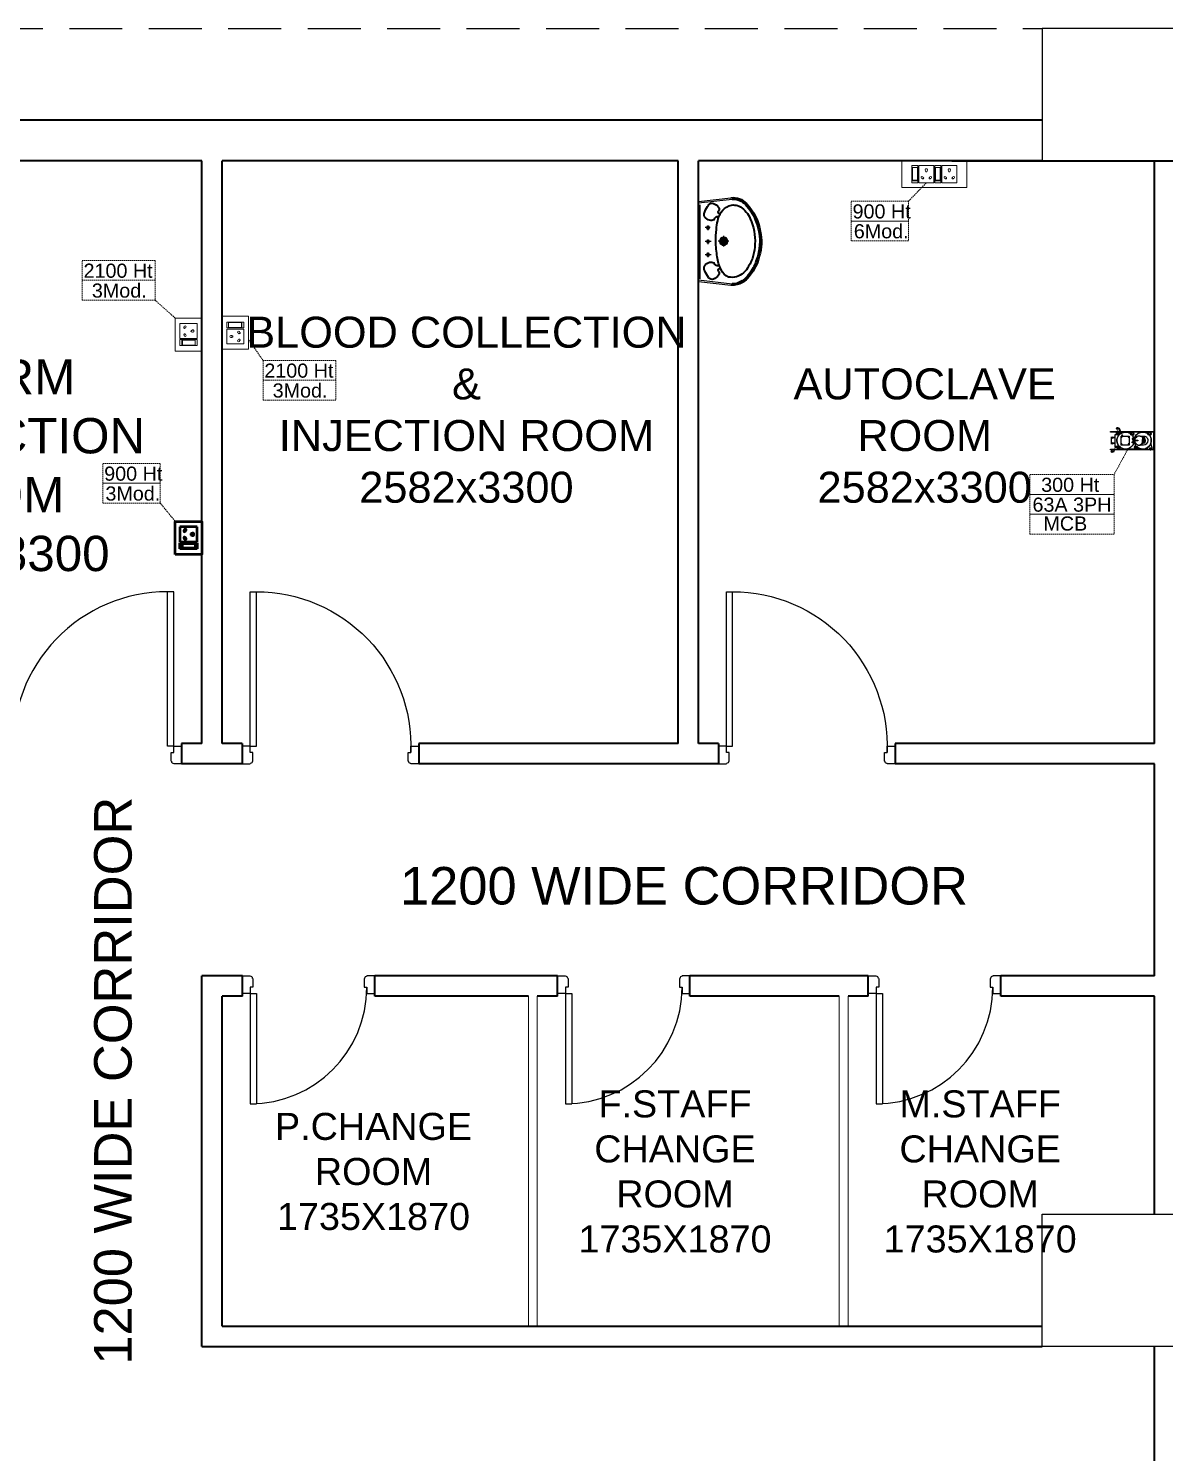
# Model space of a CAD drawing. Extents: x 3505867 to 3988380, y -625948 to -590408.
# Drawn here: x 3619326 to 3625760, y -603838 to -595773 of the extents above; entities that cross this region are included whole.
import ezdxf
from ezdxf.enums import TextEntityAlignment as Align

# ---------------------------------------------------------------- set-up
doc = ezdxf.new("R2010")
doc.units = 0
doc.header["$LTSCALE"] = 6
doc.header["$MEASUREMENT"] = 0
for name, pattern in [('1', [0]), ('DASHED2', [0.375, 0.25, -0.125]), ('HIDDEN', [0.375, 0.25, -0.125])]:
    doc.linetypes.add(name, pattern=pattern)
doc.layers.get('0').update_dxf_attribs({"linetype": 'CONTINUOUS'})
doc.layers.add('CFT_LOOPING', color=7, linetype='1', lineweight=0, true_color=0xd6d600)
for name, color, linetype in [('Chajja', 7, 'CONTINUOUS'), ('COL', 5, 'CONTINUOUS'), ('DIM', 7, 'CONTINUOUS'), ('DOOR', 44, 'CONTINUOUS'), ('TEXT', 5, 'CONTINUOUS')]:
    doc.layers.add(name, color=color, linetype=linetype)
for name, color, linetype, lineweight in [('ELE 63A 3PH INDUSTRIAL SOCKET', 1, 'CONTINUOUS', 20), ('ELE-1 NO 6-16A RAW POWER SOCKET', 1, 'CONTINUOUS', 0), ('ELE-2NOS OF 6-16 RAW POWER SOCKET', 1, 'CONTINUOUS', 20), ('P-Wall', 36, 'CONTINUOUS', 35), ('WALL', 10, 'CONTINUOUS', 35)]:
    doc.layers.add(name, color=color, linetype=linetype, lineweight=lineweight)
doc.layers.add('ELE-6A AC SOCKET', color=7, linetype='CONTINUOUS', true_color=0x00ceb6)
doc.styles.add('ARIAL', font='')
doc.styles.get("Standard").update_dxf_attribs({"font": 'SIMPLEX'})
doc.styles.get('ARIAL').set_extended_font_data('Arial')

# ---------------------------------------------------------------- blocks, each defined once
blk = doc.blocks.new('A$C19B8274B')
at = {"layer": 'DOOR'}
for p, q in [((-45, 925), (-80, 925)), ((-80, 50), (-80, 925)), ((-45, 50), (-45, 925)), ((-45, 50), (-80, 50)), ((-955, -50), (-955, -47.5)), ((-940, -35), (-942.5, -35)), ((-60, -35), (-57.5, -35)), ((-45, -50), (-45, -47.5))]:
    blk.add_line(p, q, dxfattribs=at)
for points in [[(-940, 15), (-955, 15), (-955, 50), (-1000, 50), (-1000, -50), (-955, -50)], [(-940, -35), (-940, 15)], [(-60, 15), (-45, 15), (-45, 50), (0, 50), (0, -50), (-45, -50)], [(-60, -35), (-60, 15)]]:
    blk.add_lwpolyline(points, dxfattribs=at)
at = {"layer": 'DOOR', "color": 145}
blk.add_arc((-80, 50), 875, 90, 182.29244, dxfattribs=at)
at = {"layer": 'DOOR'}
for centre, start, end in [((-955, -35), 270, 0), ((-45, -35), 180, 270)]:
    blk.add_arc(centre, 12.5, start, end, dxfattribs=at)
blk = doc.blocks.new('750')
at = {"layer": 'DOOR'}
for p, q in [((-50, 705), (-47.5, 705)), ((-35, 690), (-35, 692.5)), ((-50, 45), (-47.5, 45)), ((-35, 60), (-35, 57.5)), ((50, 45), (50, 80)), ((50, 80), (675, 80)), ((50, 45), (675, 45)), ((675, 45), (675, 80))]:
    blk.add_line(p, q, dxfattribs=at)
for points in [[(15, 690), (15, 705), (50, 705), (50, 750), (-50, 750), (-50, 705)], [(-35, 690), (15, 690)], [(15, 60), (15, 45), (50, 45), (50, 0), (-50, 0), (-50, 45)], [(-35, 60), (15, 60)]]:
    blk.add_lwpolyline(points, dxfattribs=at)
for centre, start, end in [((-35, 705), 180, 270), ((-35, 45), 90, 180)]:
    blk.add_arc(centre, 12.5, start, end, dxfattribs=at)
at = {"layer": 'DOOR', "color": 145}
blk.add_arc((15, 45), 660, 0, 90, dxfattribs=at)
blk = doc.blocks.new('u46')
at = {"color": 8, "lineweight": 25}
for p, q in [((-10.2, 228.4), (174.5, 249.1)), ((-10.2, 220.4), (181.2, 241.9)), ((-0.6, -208.9), (0.6, 208.9)), ((56.5, 80.8), (29.2, 80.8)), ((44.2, 92.9), (44.2, 66.7)), ((61.7, 1.6), (29.2, 1.6)), ((44.2, 13.7), (44.2, -12.6)), ((163.2, 3), (101.8, 3)), ((133.1, -27.2), (133.1, 33.1)), ((61.7, -73.2), (29.2, -73.2)), ((44.2, -61.1), (44.2, -87.4)), ((-10.2, -216.1), (181.2, -237.6)), ((-10.2, -224.1), (174.5, -244.8))]:
    blk.add_line(p, q, dxfattribs=at)
at = {"color": 8, "extrusion": (0, 0, -1)}
for centre, major_axis, start_param, end_param in [((187.7, 150.5), (0, 99.5), -0.132539, 0.848731), ((185.8, 147.6), (0.1, 94.4), -0.049658, 0.838116), ((56, 154.5), (0, 34), 4.33982, 5.202657), ((144.8, 128.2), (1.1, 126.1), -1.238036, -0.892193), ((65.8, 198.9), (0, 20.7), -1.101507, 0.481509), ((57.5, 163.3), (-0.3, 56.9), 0.324902, 0.965135), ((208, 103.4), (0, 109.8), -1.431017, -0.436146), ((110.3, 167.2), (-6.08, 6.08), 4.867594, 6.265028), ((110.5, 165), (5.47, 5.47), 2.097053, 3.541809), ((90.3, 184.5), (0, 17.9), 0.880684, 2.260744), ((189.6, 137.7), (0, 70.9), -0.405199, 0.56573), ((153.9, 79), (-0.2, 139.7), 0.557563, 1.193786), ((57.3, 20.1), (0, 275.4), 0.806541, 1.180915), ((49.5, 13.5), (-0.1, 293.9), 0.809856, 1.41441), ((64.6, 170.4), (0.3, 49.2), 3.359735, 4.09512), ((44.2, 80.8), (0.02, 6.43), 3.139035, 9.42222), ((62.5, 153), (0, 31.9), 2.620328, 3.422401), ((104.1, 117.8), (-0.2, 26.8), -1.278641, -0.487266), ((96.3, 135.9), (0, 7.39), -0.727724, 1.373337), ((387.1, 47.9), (-0.3, 296.4), -1.495794, -1.328336), ((13.1, 6.8), (0, 297.5), 1.141495, 1.637774), ((35, 2.5), (0, 302.7), 1.155365, 1.952189), ((44.2, 1.6), (0.08, 6.43), 3.12883, 9.412015), ((820.2, -1), (0.1, 732.1), -1.56667, -1.474079), ((888.1, 36.7), (0.8, 800.7), 4.558159, 4.668067), ((133.1, 3), (0, 21.6), 3.141254, 9.424439), ((133.1, 3), (-0.1, 15.5), 3.145308, 9.428493), ((133.1, 3), (0, 10.9), 3.142047372431534, 9.42523267961112), ((72.5, -1.7), (-0.1, 274.2), 1.346594, 1.865175), ((44.2, -73.2), (0.02, 6.43), 3.139035, 9.42222), ((62.5, -10.9), (0, 247.5), 1.579809, 2.112792), ((56, -148.1), (0, 34), 4.222121, 5.084958), ((64.6, -163.9), (0.1, 49.2), -0.960797, -0.225412), ((62.5, -146.6), (-0.1, 31.9), -0.276767, 0.525307), ((104.1, -111.4), (0.2, 26.8), 3.628858, 4.420234), ((96.6, -128.2), (-0.03, 8.55), 1.455188, 3.796569), ((263.1, -73.7), (0.1, 166.8), 4.181112, 4.641559), ((110.3, -160.8), (-6.08, 6.08), 4.730546, 6.12798), ((111.3, -159.3), (6.17, 6.17), 4.354779, 6.027124), ((192.6, -126.1), (0, 80.1), 3.554495, 4.299548), ((163.1, -79.8), (0.2, 126), 2.054055, 2.802751), ((56.1, -13.3), (0.2, 287), 1.808981, 2.322804), ((124.5, -51.6), (-0.2, 200.3), 1.868215, 2.281789), ((144.8, -121.8), (-0.3, 126.1), 4.027191, 4.373034), ((65.8, -192.5), (0, 20.7), 2.661884, 4.2449), ((57.5, -156.9), (0.3, 56.9), 2.176458, 2.816691), ((90.3, -178.1), (0, 17.9), 0.880848, 2.260908), ((181.2, -107), (0, 94.7), 2.890537, 3.362984), ((184.7, -162.2), (-0.1, 83.2), 2.850118, 3.264751), ((188.2, -159.7), (0, 78.1), 2.562376, 3.231693), ((187.2, -138.1), (-0.1, 106), 2.310552, 2.942572), ((171.7, -117.2), (-0.1, 123.1), 2.127435, 2.640092)]:
    blk.add_ellipse(centre, major_axis=major_axis, ratio=1, start_param=start_param, end_param=end_param, dxfattribs=at)
blk = doc.blocks.new('CIVIL IVF')
at = {"layer": 'Chajja', "color": 8, "linetype": 'HIDDEN', "ltscale": 200}
blk.add_line((-22265, 18165.2), (-16305, 18165.2), dxfattribs=at)
at = {"layer": 'COL', "color": 8}
for points in [[(-16305, 17415.2), (-15555, 17415.2), (-15555, 18165.2), (-16305, 18165.2)], [(-16305, 10700.2), (-16305, 11450.2), (-15555, 11450.2), (-15555, 10700.2)]]:
    blk.add_lwpolyline(points, close=True, dxfattribs=at)
at = {"layer": 'P-Wall', "color": 8, "lineweight": 0}
for p, q in [((-19215, 12685.2), (-19215, 10815.2)), ((-19165, 12685.2), (-19165, 10815.2)), ((-17455, 12685.2), (-17455, 10815.2)), ((-17405, 12685.2), (-17405, 10815.2))]:
    blk.add_line(p, q, dxfattribs=at)
at = {"layer": 'WALL', "color": 8, "linetype": 'ByBlock'}
for p, q in [((-16305, 17645.2), (-22265, 17645.2)), ((-21065, 17415.2), (-23430, 17415.2)), ((-21065, 14115.2), (-21065, 17415.2)), ((-20950, 14115.2), (-20950, 17415.2)), ((-18367.5, 17415.2), (-20950, 17415.2)), ((-18367.5, 14115.2), (-18367.5, 17415.2)), ((-16305, 17415.2), (-18252.5, 17415.2)), ((-18252.5, 14115.2), (-18252.5, 17415.2)), ((-15670, 15800.2), (-15670, 17415.2)), ((-15670, 14115.2), (-15670, 15800.2)), ((-21065, 14115.2), (-21179.1, 14115.2)), ((-21179.1, 14115.2), (-21179.1, 14000.2)), ((-21065, 14115.2), (-21179.1, 14115.2)), ((-20835.9, 14115.2), (-20950, 14115.2)), ((-20835.9, 14115.2), (-20835.9, 14000.2)), ((-18367.5, 14115.2), (-19835.9, 14115.2)), ((-19835.9, 14115.2), (-19835.9, 14000.2)), ((-18138.4, 14115.2), (-18252.5, 14115.2)), ((-18138.4, 14115.2), (-18138.4, 14000.2)), ((-15670, 14115.2), (-17138.4, 14115.2)), ((-17138.4, 14115.2), (-17138.4, 14000.2)), ((-20835.9, 14000.2), (-21179.1, 14000.2)), ((-18138.4, 14000.2), (-19835.9, 14000.2)), ((-15670, 14000.2), (-17138.4, 14000.2)), ((-15670, 12800.2), (-15670, 14000.2)), ((-21065, 10700.2), (-21065, 12800.2)), ((-20835, 12800.2), (-21065, 12800.2)), ((-20835, 12685.2), (-20835, 12800.2)), ((-19050, 12800.2), (-20085, 12800.2)), ((-20085, 12685.2), (-20085, 12800.2)), ((-19050, 12685.2), (-19050, 12800.2)), ((-17290, 12800.2), (-18300, 12800.2)), ((-18300, 12685.2), (-18300, 12800.2)), ((-17290, 12685.2), (-17290, 12800.2)), ((-15670, 12800.2), (-16540, 12800.2)), ((-16540, 12685.2), (-16540, 12800.2)), ((-20950, 10815.2), (-20950, 12685.2)), ((-20835, 12685.2), (-20950, 12685.2)), ((-19215, 12685.2), (-20085, 12685.2)), ((-19050, 12685.2), (-19165, 12685.2)), ((-17455, 12685.2), (-18300, 12685.2)), ((-17290, 12685.2), (-17405, 12685.2)), ((-15670, 12685.2), (-16540, 12685.2)), ((-15670, 11450.2), (-15670, 12685.2)), ((-20950, 10815.2), (-16305, 10815.2)), ((-21065, 10700.2), (-16305, 10700.2)), ((-15670, 9925.2), (-15670, 10700.2))]:
    blk.add_line(p, q, dxfattribs=at)
at = {"layer": 'WALL', "color": 8, "lineweight": 0}
blk.add_line((-15670, 15800.2), (-15670, 15800.2), dxfattribs=at)
at = {"layer": 'WALL', "color": 8, "linetype": 'ByBlock'}
blk.add_lwpolyline([(-16817.6, 17415.2), (-13102.8, 17415.2)], dxfattribs=at)
at = {"layer": 'DOOR', "color": 8, "linetype": 'Continuous'}
blk.add_blockref('A$C19B8274B', (-21179.1, 14050.2), dxfattribs=at)
at = {"layer": 'DOOR', "color": 8, "linetype": 'Continuous', "xscale": -1}
for p in [(-20835.9, 14050.2), (-18138.4, 14050.2)]:
    blk.add_blockref('A$C19B8274B', p, dxfattribs=at)
at = {"layer": 'DOOR', "color": 8, "rotation": 270}
for p in [(-20835, 12750.2), (-19050, 12750.2), (-17290, 12750.2)]:
    blk.add_blockref('750', p, dxfattribs=at)
at = {"layer": 'WALL', "color": 8, "linetype": 'ByBlock'}
blk.add_blockref('u46', (-18242.3, 16957), dxfattribs=at)
at = {"layer": 'DIM', "color": 8, "style": 'ARIAL'}
blk.add_text('1200 WIDE CORRIDOR', height=212.5, rotation=90, dxfattribs=at).set_placement((-21398.3, 12206), align=Align.BOTTOM_CENTER)
blk.add_text('1200 WIDE CORRIDOR', height=212.5, dxfattribs=at).set_placement((-18334, 13140), align=Align.BOTTOM_CENTER)
at = {"layer": 'DIM', "color": 8, "attachment_point": 5, "style": 'ARIAL'}
for s, insert, char_height, width in [('BLOOD COLLECTION \\P&\\PINJECTION ROOM\\P2582x3300', (-19566, 16004.8), 175.567, 2637.717), ('SPERM COLLECTION ROOM 2365x3300', (-22278.3, 15690.7), 200, 1980.803), ('\\PAUTOCLAVE\\PROOM\\P2582x3300', (-16970.9, 16004.8), 175.57, 1589.812), ('F.STAFF\\PCHANGE\\PROOM\\P1735X1870', (-18384.9, 11691), 153, 1198.956), ('M.STAFF\\PCHANGE\\PROOM\\P1735X1870', (-16656.7, 11691), 153, 1198.956), ('P.CHANGE\\PROOM\\P1735X1870', (-20092.3, 11691), 153, 1198.956)]:
    blk.add_mtext(s, dxfattribs=dict(at, insert=insert, char_height=char_height, width=width))
blk = doc.blocks.new('4SWUEH')
at = {"layer": 'ELE-1 NO 6-16A RAW POWER SOCKET', "color": 30, "lineweight": 50}
for p, q in [((-155, -26.5), (-121.2, -26.5)), ((-155, -123.5), (-155, -26.5)), ((-155, -123.5), (-155, -26.5)), ((-152.2, -37), (-124, -37)), ((-152.2, -113), (-152.2, -37)), ((-152.2, -40.4), (-124, -40.4)), ((-124, -37), (-124, -113)), ((-121.2, -26.5), (-121.2, -123.5)), ((-115.5, -26.5), (-115.5, -123.5)), ((-30.5, -26.5), (-115.5, -26.5)), ((-30.5, -123.5), (-30.5, -26.5)), ((-155, -123.5), (-121.2, -123.5)), ((-121.2, -123.5), (-155, -123.5)), ((-124, -113), (-152.2, -113)), ((-115.5, -123.5), (-30.5, -123.5))]:
    blk.add_line(p, q, dxfattribs=at)
blk.add_lwpolyline([(-187.5, 0), (0, 0), (0, -150), (-187.5, -150)], close=True, dxfattribs=at)
for centre, radius, start, end in [((-97.3, -56.1), 5.7, 87.48997, 354.73109), ((-92.8, -52.1), 4.6, 284.90486, 157.31619), ((-53.3, -52.1), 4.6, 22.68381, 255.09514), ((-48.8, -56.1), 5.7, 185.26891, 92.51003), ((-73, -99), 6.62, 127.15837, 52.84163), ((-73, -92.3), 4.22, 341.40312, 198.59688)]:
    blk.add_arc(centre, radius, start, end, dxfattribs=at)
blk = doc.blocks.new('EQ2WE')
at = {"layer": 'ELE-6A AC SOCKET', "lineweight": 0}
for p, q in [((-99, 170), (-215, 170)), ((-215, 170), (-215, 36)), ((-99, 36), (-99, 170)), ((-91, 36), (-91, 170)), ((-91, 170), (-45, 170)), ((-45, 170), (-91, 170)), ((-87, 51), (-87, 155)), ((-87, 155), (-48, 155)), ((-48, 155), (-48, 51)), ((-45, 170), (-45, 36)), ((-45, 170), (-45, 36)), ((-215, 36), (-99, 36)), ((-45, 36), (-91, 36)), ((-48, 55), (-87, 55)), ((-48, 51), (-87, 51))]:
    blk.add_line(p, q, dxfattribs=at)
blk.add_lwpolyline([(0, 0), (-257, 0), (-257, 206), (0, 206)], close=True, dxfattribs=at)
for centre, radius, start, end in [((-157, 136), 9.08, 307.1584, 232.8416), ((-157, 127), 5.79, 161.4031, 18.5969), ((-190, 77), 7.83, 5.2689, 272.51), ((-184, 72), 6.31, 202.6838, 75.0951), ((-130, 72), 6.31, 104.9049, 337.3162), ((-124, 77), 7.83, 267.49, 174.7311)]:
    blk.add_arc(centre, radius, start, end, dxfattribs=at)
blk = doc.blocks.new('RTUH 6U')
at = {"layer": 'ELE-2NOS OF 6-16 RAW POWER SOCKET', "color": 30, "ltscale": 300}
for p, q in [((-311.5, -26.5), (-226.5, -26.5)), ((-311.5, -123.5), (-311.5, -26.5)), ((-226.5, -26.5), (-226.5, -123.5)), ((-187.1, -26.5), (-220.9, -26.5)), ((-220.9, -26.5), (-220.9, -123.5)), ((-189.9, -37), (-218, -37)), ((-218, -37), (-218, -113)), ((-189.9, -40.4), (-218, -40.4)), ((-189.9, -113), (-189.9, -37)), ((-187.1, -123.5), (-187.1, -26.5)), ((-187.1, -123.5), (-187.1, -26.5)), ((-181.4, -123.5), (-181.4, -26.5)), ((-181.4, -26.5), (-96.4, -26.5)), ((-96.4, -26.5), (-96.4, -123.5)), ((-57, -26.5), (-90.8, -26.5)), ((-90.8, -26.5), (-90.8, -123.5)), ((-59.8, -37), (-88, -37)), ((-88, -37), (-88, -113)), ((-59.8, -40.4), (-88, -40.4)), ((-59.8, -113), (-59.8, -37)), ((-57, -123.5), (-57, -26.5)), ((-57, -123.5), (-57, -26.5)), ((-226.5, -123.5), (-311.5, -123.5)), ((-187.1, -123.5), (-220.9, -123.5)), ((-220.9, -123.5), (-187.1, -123.5)), ((-218, -113), (-189.9, -113)), ((-96.4, -123.5), (-181.4, -123.5)), ((-57, -123.5), (-90.8, -123.5)), ((-90.8, -123.5), (-57, -123.5)), ((-88, -113), (-59.8, -113))]:
    blk.add_line(p, q, dxfattribs=at)
blk.add_lwpolyline([(0, 0), (-368.5, 0), (-368.5, -150), (0, -150)], close=True, dxfattribs=at)
for centre, radius, start, end in [((-293.2, -56.1), 5.7, 87.48997, 354.73109), ((-288.7, -52.1), 4.6, 284.90486, 157.31619), ((-249.3, -52.1), 4.6, 22.68381, 255.09514), ((-244.8, -56.1), 5.7, 185.26891, 92.51003), ((-163.1, -56.1), 5.7, 87.48997, 354.73109), ((-158.6, -52.1), 4.6, 284.90486, 157.31619), ((-119.2, -52.1), 4.6, 22.68381, 255.09514), ((-114.7, -56.1), 5.7, 185.26891, 92.51003), ((-269, -99), 6.62, 127.15837, 52.84163), ((-269, -92.3), 4.22, 341.40312, 198.59688), ((-138.9, -99), 6.62, 127.15837, 52.84163), ((-138.9, -92.3), 4.22, 341.40312, 198.59688)]:
    blk.add_arc(centre, radius, start, end, dxfattribs=at)
blk = doc.blocks.new('32A 1PH INDUSTRIAL SOCKETS')
at = {"layer": 'ELE 63A 3PH INDUSTRIAL SOCKET'}
for points in [[(-366, 47), (-366, 47), (-366, 47), (-366, 48), (-366, 48), (-367, 48), (-367, 47), (-367, 47)], [(-366, 45), (-366, 45), (-366, 46), (-366, 46), (-366, 46), (-367, 46), (-367, 46), (-367, 45)]]:
    blk.add_hatch(color=1, dxfattribs=at).paths.add_polyline_path(points)
at = {"layer": 'ELE 63A 3PH INDUSTRIAL SOCKET', "color": 1, "lineweight": 25, "ltscale": 0.225}
blk.add_lwpolyline([(-501, -104), (-501, -97), (-7, -97), (-7, 97), (-501, 97), (-501, 104), (0, 104), (0, -104)], close=True, dxfattribs=at)
at = {"layer": 'ELE 63A 3PH INDUSTRIAL SOCKET', "color": 1, "lineweight": 25}
for points in [[(-495, 32), (-477, 32), (-477, 29), (-458, 34), (-477, 39), (-477, 36), (-495, 36)], [(-402, 65), (-449, 65), (-449, -65), (-421, -65)], [(-426, 136), (-426, 139), (-426, 142)], [(-407, 88), (-426, 88)], [(-423, 134), (-423, 139), (-423, 144)], [(-412, 139), (-419, 139), (-419, 147)], [(-419, 139), (-419, 130)], [(-417, 98), (-417, 76)], [(-413, 106), (-361, 92)], [(-395, 110), (-397, 139), (-408, 139)], [(-404, 104), (-404, 65)], [(-400, 90), (-390, 80)], [(-398, 93), (-388, 83)], [(-370, 74), (-397, 139)], [(-374, 55), (-374, 53), (-374, 52), (-374, 51)], [(-370, 60), (-371, 59), (-372, 58), (-373, 57)], [(-372, 52), (-373, 53), (-372, 55), (-372, 57), (-368, 53)], [(-372, 50), (-371, 49), (-370, 48), (-368, 48)], [(-372, 48), (-371, 47), (-370, 46), (-369, 46)], [(-366, 60), (-368, 59), (-370, 59), (-370, 58)], [(-370, 59), (-366, 55)], [(-363, 60), (-365, 61), (-366, 61), (-368, 61)], [(-367, 52), (-363, 48)], [(-366, 47), (-365, 47), (-363, 48), (-363, 49)], [(-366, 46), (-365, 46), (-363, 46), (-362, 47)], [(-365, 54), (-361, 50), (-361, 52), (-360, 53), (-360, 54)], [(-361, 57), (-362, 58), (-363, 59), (-364, 59)], [(-359, 55), (-359, 57), (-360, 58), (-361, 59)], [(-360, 48), (-359, 50), (-359, 52), (-359, 53)], [(-133, 97), (-329, 97)], [(-221, 25), (-252, 25), (-252, 15), (-221, 15)], [(-242, 62), (-244, 60), (-245, 59), (-246, 57), (-246, 55), (-247, 53), (-246, 51), (-245, 49)], [(-246, 15), (-246, -15)], [(-246, 4), (-189, 4), (-189, -4), (-246, -4)], [(-235, 25), (-237, 31), (-239, 37), (-242, 43), (-245, 49), (-243, 45)], [(-222, 25), (-222, 15)], [(-174, -52), (-172, -52), (-167, -52), (-163, -51), (-159, -50), (-154, -48), (-150, -46), (-146, -43), (-143, -40), (-139, -37), (-136, -33), (-134, -29), (-131, -24), (-130, -20), (-128, -15), (-127, -10), (-126, -5), (-126, 0), (-126, 4), (-127, 8)], [(-152, 49), (-141, 50), (-138, 48), (-135, 45), (-132, 42), (-129, 38), (-126, 34), (-123, 29), (-121, 24), (-120, 20), (-127, 8), (-134, 10)], [(-128, 21), (-120, 20)], [(-107, -24), (-114, -30), (-126, -30), (-119, -24), (-117, -18), (-116, -12), (-115, -6), (-115, 0), (-115, 5), (-116, 10), (-116, 15), (-117, 20), (-121, 15), (-123, 15)], [(-126, -30), (-124, -24), (-122, -18), (-121, -12), (-120, -6), (-120, 0), (-120, 5), (-120, 10), (-121, 15)], [(-120, 20), (-117, 20)], [(-495, -33), (-477, -33), (-477, -36), (-458, -31), (-477, -26), (-477, -29), (-495, -29)], [(-487, -123), (-487, -126), (-487, -129)], [(-484, -121), (-484, -126), (-484, -132)], [(-480, -135), (-480, -118)], [(-473, -126), (-480, -126)], [(-469, -126), (-458, -126), (-450, -92)], [(-429, -65), (-429, -78), (-436, -78), (-436, -76), (-440, -76), (-440, -78), (-447, -78), (-447, -65)], [(-429, -67), (-447, -67)], [(-429, -71), (-447, -71)], [(-436, -71), (-440, -67)], [(-438, -84), (-438, -63)], [(-133, -97), (-329, -97)], [(-221, -25), (-252, -25), (-252, -15), (-221, -15)], [(-227, -25), (-225, -31), (-223, -37), (-220, -43), (-217, -49), (-220, -43), (-223, -36)], [(-222, -15), (-222, -25)], [(-221, -4), (-221, -26), (-215, -26), (-213, -30), (-210, -33), (-208, -37), (-204, -40), (-201, -43), (-197, -46), (-193, -48), (-189, -50), (-185, -51), (-181, -52), (-177, -52)], [(-220, -62), (-218, -60), (-217, -59), (-216, -57), (-216, -55), (-216, -53), (-216, -51), (-217, -49)], [(-49, -106), (-101, -92)], [(-58, -88), (-34, -88)], [(-45, -98), (-45, -78)]]:
    blk.add_lwpolyline(points, dxfattribs=at)
at = {"layer": 'ELE 63A 3PH INDUSTRIAL SOCKET', "color": 1, "lineweight": 25, "ltscale": 0.036667}
blk.add_lwpolyline([(-491, 30), (-491, -27)], dxfattribs=at)
at = {"layer": 'ELE 63A 3PH INDUSTRIAL SOCKET', "color": 1, "lineweight": 25}
for points in [[(-412, 106, 0.580946), (-435, 83), (-429, 65)], [(-235, -25, -2.970687), (-280, 84), (-278, 83), (-276, 83), (-274, 83), (-272, 83), (-271, 84), (-269, 86), (-268, 87)], [(-417, -62), (-415, -60), (-414, -59), (-413, -57), (-412, -55), (-412, -53), (-413, -51), (-414, -49, -0.770115), (-280, 84, 0.770115), (-414, -49)], [(-227, 25, -0.494902), (-84, 84), (-82, 83), (-80, 83), (-78, 83), (-76, 83), (-74, 84), (-72, 86), (-71, 87)], [(-177, -52), (-173, -52), (-169, -51), (-166, -50), (-162, -48), (-158, -46), (-154, -43), (-150, -40), (-147, -37), (-144, -33), (-141, -29), (-139, -24), (-137, -20), (-136, -15), (-135, -10), (-134, -5), (-134, 0), (-134, 5), (-134, 10), (-128, 21), (-130, 25), (-132, 29), (-135, 34), (-138, 37), (-141, 41), (-144, 44), (-148, 46), (-152, 49), (-156, 47), (-158, 48), (-162, 50), (-167, 51), (-171, 52), (-175, 52, 0.278874), (-215, 26), (-221, 26), (-221, 4)], [(-46, 62), (-47, 60), (-48, 59), (-49, 57), (-50, 55), (-50, 53), (-49, 51), (-49, 49, -0.770115), (-182, -84), (-184, -83), (-186, -83), (-188, -83), (-190, -83), (-192, -84), (-193, -86), (-195, -87)], [(-155, -48), (-125, -48, 0.407317), (-70, 0, 0.415703), (-125, 48), (-138, 48)], [(-119, -24), (-107, -24), (-105, -18), (-104, -12), (-103, -6), (-103, 0, 0.169576), (-119, 46), (-136, 46)], [(-243, -45, -0.430134), (-379, -84), (-380, -83), (-382, -83), (-384, -83), (-386, -83), (-388, -84), (-390, -86), (-391, -87)], [(-49, -106, 0.580946), (-27, -83), (-41, -32)]]:
    blk.add_lwpolyline(points, format="xyb", dxfattribs=at)
at = {"layer": 'ELE 63A 3PH INDUSTRIAL SOCKET', "color": 1, "lineweight": 13}
for points in [[(-417, 88), (-417, 88)], [(-417, 88), (-417, 88)], [(-391, 88), (-391, 88)], [(-364, 55), (-364, 55)], [(-45, -88), (-45, -88)]]:
    blk.add_lwpolyline(points, dxfattribs=at)
at = {"layer": 'ELE 63A 3PH INDUSTRIAL SOCKET', "color": 1, "lineweight": 25}
for points in [[(-380, -51), (-380, 51), (-288, 51), (-288, -51)], [(-372, 39), (-371, 39), (-370, 40), (-369, 41), (-369, 42), (-369, 43), (-369, 44), (-369, 45), (-370, 45), (-371, 46), (-372, 46), (-373, 46), (-374, 45), (-375, 45), (-375, 44), (-375, 43), (-375, 42), (-375, 41), (-374, 40), (-373, 39)], [(-296, 39), (-295, 39), (-294, 40), (-293, 41), (-293, 42), (-293, 43), (-293, 44), (-293, 45), (-294, 45), (-295, 46), (-296, 46), (-297, 46), (-298, 45), (-299, 45), (-299, 44), (-299, 43), (-299, 42), (-299, 41), (-298, 40), (-297, 39)], [(-372, -46), (-371, -46), (-370, -45), (-369, -45), (-369, -44), (-369, -43), (-369, -42), (-369, -41), (-370, -40), (-371, -39), (-372, -39), (-373, -39), (-374, -40), (-375, -41), (-375, -42), (-375, -43), (-375, -44), (-375, -45), (-374, -45), (-373, -46)], [(-296, -46), (-295, -46), (-294, -45), (-293, -45), (-293, -44), (-293, -43), (-293, -42), (-293, -41), (-294, -40), (-295, -39), (-296, -39), (-297, -39), (-298, -40), (-299, -41), (-299, -42), (-299, -43), (-299, -44), (-299, -45), (-298, -45), (-297, -46)]]:
    blk.add_lwpolyline(points, close=True, dxfattribs=at)
for centre, radius in [((-420, 139), 11.7), ((-417, 88), 6.57), ((-394, 87), 9.32), ((-394, 86), 7.39), ((-252, 77), 18.6), ((-252, 77), 10.5), ((-55, 77), 18.6), ((-55, 77), 10.5), ((-481, -126), 11.5), ((-407, -77), 18.5), ((-407, -77), 10.6), ((-210, -77), 18.5), ((-210, -77), 10.6), ((-45, -88), 6.48)]:
    blk.add_circle(centre, radius, dxfattribs=at)
for radius, start, end in [(97.4, 59.7533, 158.0316), (97.5, 239.7992, 30.2008)]:
    blk.add_arc((-133, 0), radius, start, end, dxfattribs=at)
at = {"layer": 'ELE 63A 3PH INDUSTRIAL SOCKET', "color": 1}
for points in [[(-393, 110), (-397, 110), (-394, 96)], [(-368, 75), (-372, 73), (-365, 61)], [(-452, -91), (-448, -92), (-447, -78)]]:
    blk.add_solid(points, dxfattribs=at)

msp = doc.modelspace()

# ---------------------------------------------------------------- linework, layer by layer
at = {"layer": 'CFT_LOOPING', "color": 7, "linetype": 'DASHED2', "ltscale": 5}
for p, q in [((3624310.2, -596751.1), (3624410.8, -596646.8)), ((3620157.2, -597414), (3620042.7, -597312)), ((3620654.1, -597652.9), (3620572.2, -597535.6)), ((3625550.3, -598158.8), (3625474.3, -598299.3)), ((3620072, -598461.3), (3620157.2, -598565.2))]:
    msp.add_line(p, q, dxfattribs=at)
at = {"layer": 'CFT_LOOPING', "color": 7, "linetype": 'DASHED2', "ltscale": 5, "elevation": 0}
for points in [[(3623985.4, -596751.1), (3624310.2, -596751.1), (3624310.2, -596863.6), (3623985.4, -596863.6)], [(3623985.4, -596863.6), (3624310.2, -596863.6), (3624310.2, -596976.1), (3623985.4, -596976.1)]]:
    msp.add_lwpolyline(points, close=True, dxfattribs=at)
at = {"layer": 'CFT_LOOPING', "color": 7, "linetype": 'DASHED2', "ltscale": 5}
for points in [[(3619630.1, -597087), (3620042.7, -597087), (3620042.7, -597199.5), (3619630.1, -597199.5)], [(3619630.1, -597199.5), (3620042.7, -597199.5), (3620042.7, -597312), (3619630.1, -597312)], [(3620654.1, -597652.9), (3621066.7, -597652.9), (3621066.7, -597765.4), (3620654.1, -597765.4)], [(3620654.1, -597765.4), (3621066.7, -597765.4), (3621066.7, -597877.9), (3620654.1, -597877.9)], [(3619747.1, -598236.3), (3620072, -598236.3), (3620072, -598348.8), (3619747.1, -598348.8)], [(3624997.4, -598299.3), (3625474.3, -598299.3), (3625474.3, -598411.8), (3624997.4, -598411.8)], [(3619747.1, -598348.8), (3620072, -598348.8), (3620072, -598461.3), (3619747.1, -598461.3)], [(3624997.4, -598411.8), (3625474.3, -598411.8), (3625474.3, -598524.3), (3624997.4, -598524.3)], [(3624997.4, -598524.3), (3625474.3, -598524.3), (3625474.3, -598636.8), (3624997.4, -598636.8)]]:
    msp.add_lwpolyline(points, close=True, dxfattribs=at)

# ---------------------------------------------------------------- block references
at = {"linetype": 'ByBlock'}
msp.add_blockref('CIVIL IVF', (3641372.2, -613938.4), dxfattribs=at)
at = {"layer": 'ELE 63A 3PH INDUSTRIAL SOCKET', "linetype": 'ByBlock', "xscale": 0.4966085565469101, "yscale": 0.4966085565469101, "zscale": 0.4966085565469101}
msp.add_blockref('32A 1PH INDUSTRIAL SOCKETS', (3625702.2, -598107.1), dxfattribs=at)
at = {"layer": 'ELE-1 NO 6-16A RAW POWER SOCKET', "color": 3, "linetype": 'ByBlock', "rotation": 90}
msp.add_blockref('4SWUEH', (3620157.2, -598565.2), dxfattribs=at)
at = {"layer": 'ELE-2NOS OF 6-16 RAW POWER SOCKET', "color": 3, "linetype": 'ByBlock', "rotation": 180}
msp.add_blockref('RTUH 6U', (3624271.9, -596673.2), dxfattribs=at)
at = {"layer": 'ELE-6A AC SOCKET', "color": 254, "linetype": 'ByBlock', "true_color": 0xdebad0, "xscale": 0.7286145446852714, "yscale": 0.7286145446852714, "zscale": 0.7286145446852714}
for p, rotation in [((3620157.2, -597601.5), 270), ((3620572.2, -597403.1), 90)]:
    msp.add_blockref('EQ2WE', p, dxfattribs=dict(at, rotation=rotation))

# ---------------------------------------------------------------- texts
at = {"layer": 'TEXT', "color": 7, "char_height": 80, "attachment_point": 1}
for s, insert, width in [('\\A1;{\\fArial|b0|i0|c0|p34;900 Ht\\P}', (3623992.9, -596769.2), 8957.987), ('\\A1;{\\fArial|b0|i0|c0|p34;6Mod.\\P}', (3623999.9, -596881.7), 352.575), ('\\A1;{\\fArial|b0|i0|c0|p34;2100 Ht}', (3619637.6, -597105.1), 8957.987), ('\\A1;{\\fArial|b0|i0|c0|p34;3Mod.}', (3619684.7, -597217.6), 352.575), ('\\A1;{\\fArial|b0|i0|c0|p34;2100 Ht}', (3620661.5, -597671), 8957.987), ('\\A1;{\\fArial|b0|i0|c0|p34;3Mod.}', (3620708.6, -597783.5), 352.575), ('\\A1;{\\fArial|b0|i0|c0|p34;900 Ht\\P}', (3619754.6, -598254.4), 8957.987), ('\\A1;{\\fArial|b0|i0|c0|p34;300 Ht\\P}', (3625061.1, -598317.4), 8957.987), ('\\A1;{\\fArial|b0|i0|c0|p34;3Mod.\\P}', (3619761.6, -598366.9), 352.575), ('\\A1;{\\fArial|b0|i0|c0|p34;63A 3PH }', (3625011.9, -598429.9), 496.135), ('\\A1;{\\fArial|b0|i0|c0|p34;MCB }', (3625073.6, -598536.8), 496.135)]:
    msp.add_mtext(s, dxfattribs=dict(at, insert=insert, width=width))

doc.saveas('drawing.dxf')
